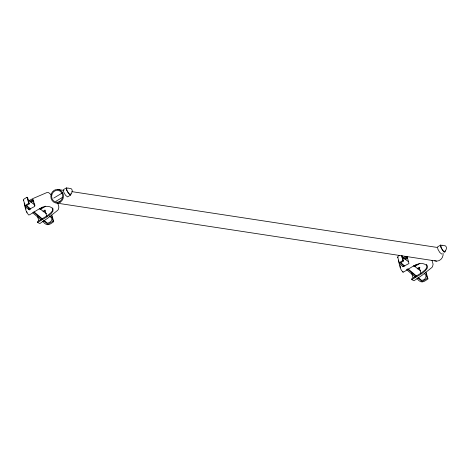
<?xml version="1.0" encoding="UTF-8"?>
<svg xmlns="http://www.w3.org/2000/svg" width="470" height="470" viewBox="0 0 470 470"><rect width="100%" height="100%" fill="white"/><g stroke="black" fill="none" stroke-linecap="round" stroke-linejoin="round"><path stroke-width="0.7" d="M52.728 207.963L52.687 210.437L50.778 212.857L46.982 215.883L37.353 221.646L37.588 222.492L39.868 223.544L47.905 218.074L57.557 210.407L58.333 209.52L58.873 207.029L57.798 203.111M70.911 193.711L70.347 194.727L68.555 193.235L66.893 190.356L66.605 188.258M71.211 193.564C72.309 192.136 72.803 190.027 71.234 188.717L68.032 188.065M67.821 188.2L66.376 187.906L63.356 189.716L63.679 192.042L65.524 195.244L67.516 196.901L70.529 195.097L71.158 193.963M445.125 250.886L444.555 251.897L442.764 250.398L441.101 247.52L440.819 245.422M445.425 250.727C446.535 249.306 447.017 247.197 445.454 245.886L442.247 245.234M445.372 251.139L444.738 252.261L442.752 250.598L440.907 247.396L440.59 245.076L442.047 245.375M45.625 206.154L40.332 209.538M419.851 263.341L414.558 266.725M42.97 211.383L44.997 210.002L46.859 216.758M43.657 211.853L45.179 210.819M417.196 268.576L419.222 267.195L420.891 273.264M417.883 269.051L419.916 267.671M30.286 209.397L26.391 206.089L26.543 205.555L29.328 203.886L27.642 197.764L27.031 197.247L24.246 198.91A1.704 1.087 -15.4 0 0 23.776 200.525M29.328 203.886L28.717 203.369L25.932 205.032A1.704 1.087 -15.4 0 0 25.462 206.647L29.357 209.955M30.985 202.488L33.394 201.042M53.762 198.076L62.357 192.929M39.498 209.056L43.105 206.894M55.771 201.389L62.528 197.347M37.588 222.492L47.217 216.729L51.013 213.697L52.922 211.283L52.963 208.803C45.919 201.665 35.397 212.123 28.846 215.078C25.474 212.117 25.274 207.17 24.199 203.14L24.857 203.387M42.723 221.288C46.73 226.434 49.08 225.212 53.715 221.681L53.098 221.164L48.322 224.02L47.552 224.037L43.651 220.73M399.571 255.38L398.454 256.05A1.704 1.087 -15.3 0 0 397.984 257.666M403.936 266.067L400.587 263.224L400.745 262.683L403.53 261.014L402.919 260.492L400.135 262.16A1.704 1.087 -15.3 0 0 399.659 263.776L403.007 266.619M405.205 259.646L407.613 258.206M440.59 245.076L437.57 246.879L437.887 249.206L439.738 252.402L441.724 254.07M398.66 260.221L398.413 260.292C399.482 264.322 399.682 269.263 403.048 272.224C409.599 269.263 420.139 258.805 427.171 265.967L427.13 268.452L425.221 270.873L421.426 273.904L411.796 279.662L411.567 278.822L421.196 273.058L424.992 270.027L426.895 267.606L426.936 265.127L426.296 264.281M413.723 266.243L416.731 264.446M416.943 278.475C420.95 283.627 423.294 282.429 427.935 278.886L427.318 278.369L422.542 281.225L421.772 281.242L417.871 277.923M28.676 200.796L33.153 198.446L46.783 192.606L48.616 192.606L51.289 194.874M29.863 201.248L32.918 199.644L34.016 202.235M30.397 201.812L33.458 200.208M402.89 257.948L406.092 256.273M403.466 258.723L407.137 256.796L407.672 257.366L404.611 258.964M402.866 266.749L408.982 263.541L407.137 256.796M57.393 189.422L63.926 190.421M71.91 191.637L437.035 247.414M56.935 203.122L436.577 261.12M50.578 216.964L51.154 217.216C53.239 219.86 50.537 222.263 48.057 223.068L47.288 223.091L43.951 220.254M411.796 279.662L414.082 280.731L422.119 275.255L431.771 267.583L432.547 266.696L433.087 264.205L432.012 260.292M27.765 199.697L34.786 204.955M39.462 208.457L46.477 213.715M49.397 215.906L51.154 217.216M408.412 261.673L401.973 256.832A8.348 5.887 -49.6 0 1 402.285 257.448M413.676 265.632L420.703 270.908M424.21 273.546C427.682 275.291 425.726 279.844 422.283 280.273L421.514 280.29L418.165 277.447M70.529 195.097L68.544 193.44L66.693 190.238L66.376 187.906M26.126 205.143L30.579 208.921M33.922 211.753L42.276 218.838M33.629 212.229L41.983 219.314M32.7 212.787L41.054 219.872M400.328 262.272L404.788 266.067M408.13 268.911L416.496 276.025M407.279 268.911L416.197 276.501M406.35 269.469L415.269 277.053M26.767 211.688L27.09 212.446M53.715 221.681L52.029 215.56L51.412 215.043L53.098 221.164M34.386 203.586L34.944 205.613M37.582 216.388L38.687 220.401M32.918 199.644L34.78 206.4L28.664 209.608L28.294 208.257M27.031 197.247L28.717 203.369M25.509 207.123L26.05 209.079M23.5 200.02L25.186 206.142M427.935 278.886L426.261 272.776L425.644 272.253L427.318 278.369M411.808 273.581L412.907 277.588M402.044 255.586L403.53 261.014M401.615 255.739L402.919 260.492M402.814 271.378L403.048 272.224M397.714 257.161L399.388 263.276M400.076 265.574L400.61 267.53M28.441 201.612A8.348 5.898 -49.7 0 1 28.506 202.376M443.057 252.93A6.862 6.327 -81.3 0 1 434.621 260.756M60.137 202.247A6.862 6.327 -81.3 0 0 60.53 190.379A6.862 6.327 -81.3 0 0 50.825 196.19A6.862 6.327 -81.3 0 0 60.137 202.247M59.766 201.501A6.01 5.546 -81.3 0 0 60.113 191.114A6.01 5.546 -81.3 0 0 51.612 196.196A6.01 5.546 -81.3 0 0 59.766 201.501"/></g></svg>
